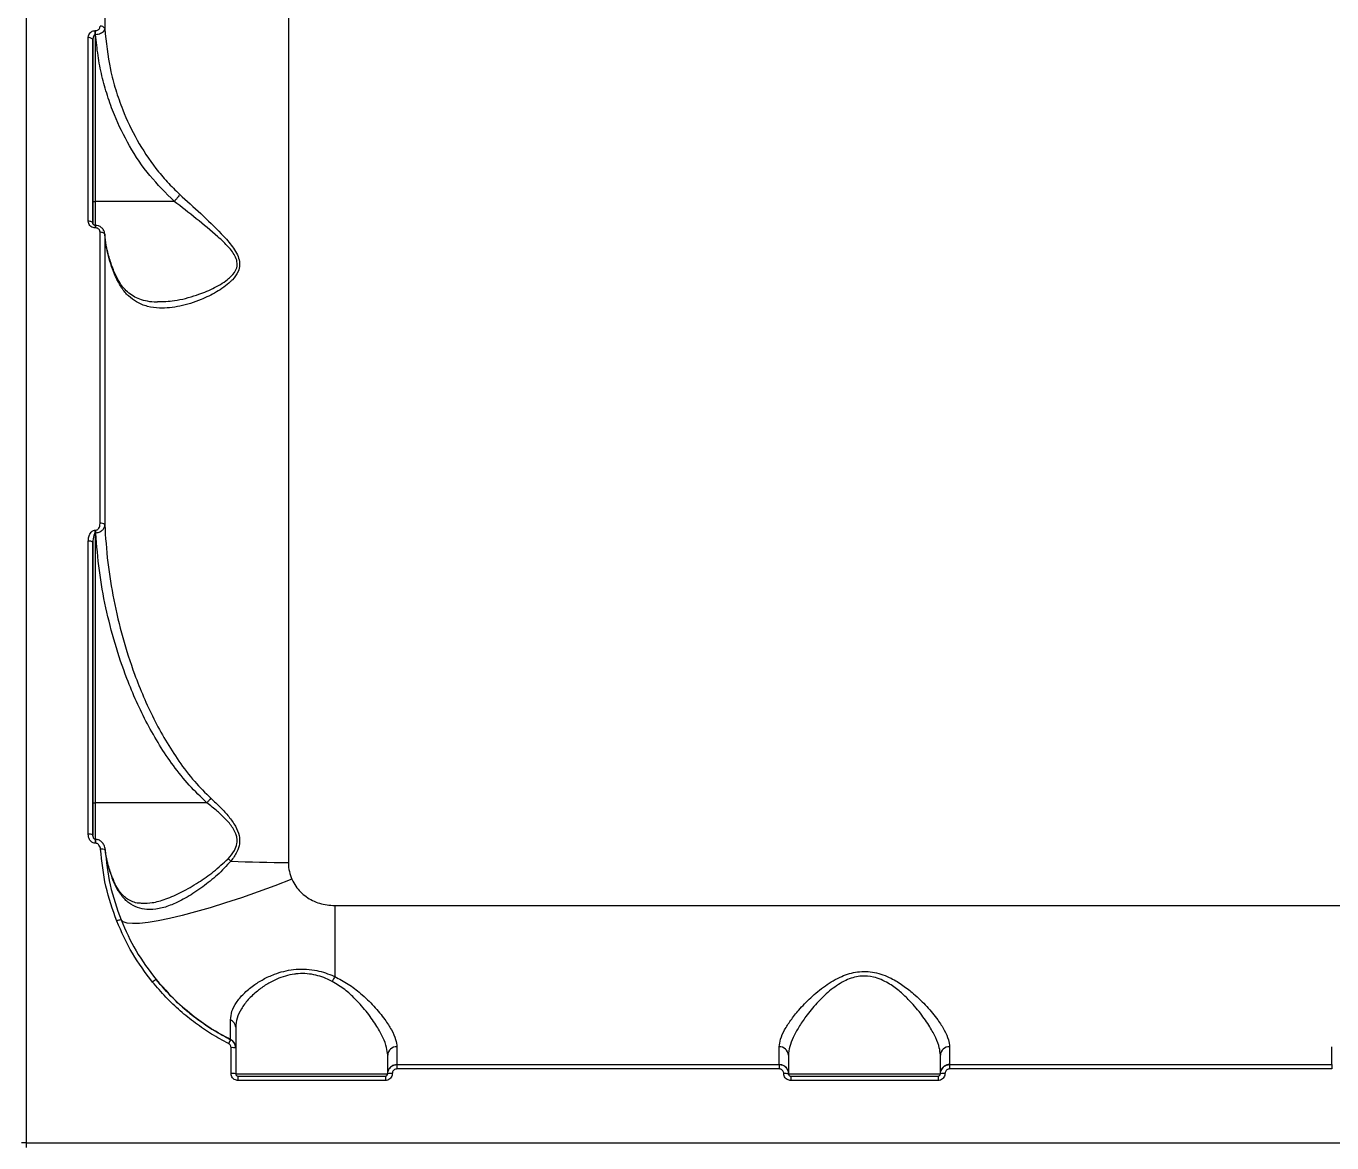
# Model space of a CAD drawing. Header units: millimetres. Extents: x -6431 to 4834, y -6422 to 4807.
# Drawn here: x 1393.7 to 1677.2, y -915.8 to -673.4 of the extents above; entities that cross this region are included whole.
import ezdxf

# ---------------------------------------------------------------- set-up
doc = ezdxf.new("R2010")
doc.units = ezdxf.units.MM
for name, color, linetype in [('DIKOM_ОБЪЕКТ', 7, 'Continuous'), ('DIKOM_РАЗМЕР_ЗОНА', 7, 'Continuous'), ('DIKOM_РАЗМЕР_ОБЪЕКТА', 7, 'Continuous')]:
    doc.layers.add(name, color=color, linetype=linetype)
doc.styles.add('style1', font='arial.ttf', dxfattribs={"width": 0.8})
doc.dimstyles.new('1-50', dxfattribs={"dimtxt": 300, "dimasz": 200, "dimexe": 100, "dimexo": 0, "dimgap": 100, "dimtad": 0, "dimdec": 0, "dimtxsty": 'style1', "dimcen": 0, "dimclrd": 7, "dimclre": 7, "dimadec": 1, "dimazin": 2, "dimtfac": 1, "dimtdec": 0, "dimtmove": 1, "dimatfit": 3, "dimfxl": 0, "dimlwd": 25, "dimlwe": 18, "dimarcsym": 0})

# ---------------------------------------------------------------- blocks, each defined once
blk = doc.blocks.new('*D13')
at = {"layer": 'Defpoints', "color": 0, "transparency": 16777216}
for p in [(-3965.6, 378.37), (3334.4, -1220.38), (3334.4, -3843.38)]:
    blk.add_point(p, dxfattribs=at)
at = {"layer": 'DIKOM_РАЗМЕР_ОБЪЕКТА', "color": 7, "lineweight": 18, "transparency": 16777216}
for p, q in [((-3965.6, 378.37), (-3965.6, -3943.38)), ((3334.4, -1220.38), (3334.4, -3943.38))]:
    blk.add_line(p, q, dxfattribs=at)
at = {"layer": 'DIKOM_РАЗМЕР_ОБЪЕКТА', "color": 7, "lineweight": 25, "transparency": 16777216}
for p, q in [((-3765.6, -3843.38), (-182.11, -3843.38)), ((3134.4, -3843.38), (731.83, -3843.38))]:
    blk.add_line(p, q, dxfattribs=at)
at = {"layer": 'DIKOM_РАЗМЕР_ОБЪЕКТА', "color": 7, "transparency": 16777216}
for points in [[(-3765.6, -3810.04), (-3765.6, -3876.71), (-3965.6, -3843.38)], [(3134.4, -3810.04), (3134.4, -3876.71), (3334.4, -3843.38)]]:
    blk.add_solid(points, dxfattribs=at)
at = {"layer": 'DIKOM_РАЗМЕР_ОБЪЕКТА', "color": 0, "transparency": 16777216, "insert": (274.86, -3843.38), "char_height": 300, "attachment_point": 5, "style": 'style1'}
blk.add_mtext('7300', dxfattribs=at)
blk = doc.blocks.new('*D16')
at = {"layer": 'Defpoints', "color": 0, "transparency": 16777216}
for p in [(-5966.57, 409.56), (4834.4, -963.9), (4834.4, -6224.88)]:
    blk.add_point(p, dxfattribs=at)
at = {"layer": 'DIKOM_РАЗМЕР_ЗОНА', "color": 7, "lineweight": 18, "transparency": 16777216}
for p, q in [((-5966.57, 409.56), (-5966.57, -6324.88)), ((4834.4, -963.9), (4834.4, -6324.88))]:
    blk.add_line(p, q, dxfattribs=at)
at = {"layer": 'DIKOM_РАЗМЕР_ЗОНА', "color": 7, "lineweight": 25, "transparency": 16777216}
for p, q in [((-5766.57, -6224.88), (924.42, -6224.88)), ((4634.4, -6224.88), (2004.2, -6224.88))]:
    blk.add_line(p, q, dxfattribs=at)
at = {"layer": 'DIKOM_РАЗМЕР_ЗОНА', "color": 7, "transparency": 16777216}
for points in [[(-5766.57, -6191.54), (-5766.57, -6258.21), (-5966.57, -6224.88)], [(4634.4, -6191.54), (4634.4, -6258.21), (4834.4, -6224.88)]]:
    blk.add_solid(points, dxfattribs=at)
at = {"layer": 'DIKOM_РАЗМЕР_ЗОНА', "color": 0, "transparency": 16777216, "insert": (1464.31, -6224.88), "char_height": 300, "attachment_point": 5, "style": 'style1'}
blk.add_mtext('10800', dxfattribs=at)

msp = doc.modelspace()

# ---------------------------------------------------------------- linework, layer by layer
at = {"layer": 'DIKOM_ОБЪЕКТ', "color": 7, "linetype": 'Continuous', "lineweight": 15}
for p, q in [((1408.71, -674.37), (1408.81, -674.37)), ((1408.71, -675.27), (1408.71, -674.37)), ((1408.81, -675.27), (1408.81, -674.37)), ((1407.21, -715.75), (1407.21, -675.89)), ((1408.21, -711.59), (1408.21, -676.46)), ((1408.71, -675.27), (1408.71, -711.43)), ((1408.81, -675.27), (1408.71, -675.27)), ((1425.87, -711.43), (1408.71, -711.43)), ((1408.71, -711.43), (1408.71, -716.64)), ((1408.21, -716.28), (1408.21, -711.59)), ((1408.21, -716.29), (1408.21, -712.3)), ((1408.21, -716.28), (1408.21, -714.53)), ((1408.74, -716.64), (1408.71, -716.64)), ((1408.71, -716.64), (1408.71, -717.17)), ((1408.74, -717.17), (1408.71, -717.17)), ((1408.74, -716.64), (1408.74, -717.17)), ((1409.77, -781.31), (1409.77, -718.14)), ((1410.77, -718.58), (1410.77, -781.61)), ((1410.83, -718.87), (1410.8, -718.44)), ((1407.21, -848.79), (1407.21, -785.15)), ((1408.71, -782.79), (1408.83, -782.79)), ((1408.71, -783.43), (1408.71, -782.79)), ((1408.71, -783.43), (1408.71, -841.96)), ((1408.83, -783.43), (1408.71, -783.43)), ((1408.83, -783.43), (1408.83, -782.79)), ((1408.21, -785.47), (1408.21, -848.95)), ((1408.21, -842.12), (1408.21, -785.47)), ((1432.96, -841.96), (1408.71, -841.96)), ((1408.71, -841.96), (1408.71, -849.9)), ((1408.21, -849.02), (1408.21, -842.12)), ((1408.21, -849.04), (1408.21, -842.83)), ((1408.21, -849.03), (1408.21, -845.06)), ((1408.21, -848.95), (1408.21, -849)), ((1408.8, -849.9), (1408.71, -849.9)), ((1408.71, -849.9), (1408.71, -850.75)), ((1408.8, -849.9), (1408.8, -850.75)), ((1408.8, -850.75), (1408.71, -850.75)), ((1460.71, -864.27), (1810.71, -864.27)), ((1460.71, -864.27), (1460.71, -879.68)), ((1439.21, -890.67), (1439.21, -900.77)), ((1438.21, -900.73), (1438.21, -895.1)), ((1439.21, -895.11), (1439.21, -895.11)), ((1439.21, -895.15), (1439.21, -900.77)), ((1439.21, -895.15), (1439.21, -895.15)), ((1474.21, -894.91), (1474.21, -898.77)), ((1557.21, -898.77), (1557.21, -894.91)), ((1677.21, -898.77), (1677.21, -894.91)), ((1559.21, -896.72), (1559.21, -900.77)), ((1559.21, -896.72), (1559.21, -900.77)), ((1592.21, -900.77), (1592.21, -896.72)), ((1439.71, -901.27), (1439.71, -902.23)), ((1439.71, -901.27), (1471.71, -901.27)), ((1471.71, -901.27), (1471.71, -902.23)), ((1474.21, -898.77), (1474.21, -899.72)), ((1474.21, -898.77), (1557.21, -898.77)), ((1557.21, -899.72), (1474.21, -899.72)), ((1557.21, -898.77), (1557.21, -899.72)), ((1559.21, -900.72), (1559.21, -900.72)), ((1559.21, -900.72), (1559.21, -900.77)), ((1559.21, -900.77), (1559.21, -900.77)), ((1559.71, -901.27), (1559.71, -902.23)), ((1559.71, -901.27), (1591.71, -901.27)), ((1591.71, -901.27), (1591.71, -902.23)), ((1594.21, -898.77), (1594.21, -899.72)), ((1594.21, -898.77), (1677.21, -898.77)), ((1677.21, -899.72), (1594.21, -899.72)), ((1677.21, -898.77), (1677.21, -899.72)), ((1471.71, -902.23), (1439.71, -902.23)), ((1591.71, -902.23), (1559.71, -902.23)), ((1393.71, -915.76), (1877.71, -915.76)), ((1393.71, -915.76), (1393.71, -916.77))]:
    msp.add_line(p, q, dxfattribs=at)
at = {"layer": 'DIKOM_ОБЪЕКТ', "color": 7, "linetype": 'Continuous', "lineweight": 15, "flags": 128}
for points in [[(1410.77, -608.12), (1410.77, -615.66), (1410.77, -623.41), (1410.77, -631.36), (1410.77, -639.5), (1410.77, -647.84), (1410.77, -656.36), (1410.77, -665.07), (1410.77, -673.94)], [(1393.71, -665.66), (1393.71, -675.53), (1393.71, -685.61), (1393.71, -695.88), (1393.71, -706.34), (1393.71, -716.97), (1393.71, -727.78), (1393.71, -738.74), (1393.71, -749.85), (1393.71, -761.11), (1393.71, -772.49), (1393.71, -784), (1393.71, -795.62), (1393.71, -807.34), (1393.71, -819.15), (1393.71, -831.04), (1393.71, -843.01), (1393.71, -855.04), (1393.71, -867.12), (1393.71, -879.24), (1393.71, -891.4), (1393.71, -903.58), (1393.71, -915.76)], [(1450.66, -667.3), (1450.66, -676.24), (1450.66, -685.4), (1450.66, -694.78), (1450.66, -704.36), (1450.66, -714.14), (1450.66, -724.11), (1450.66, -734.26), (1450.66, -744.58), (1450.66, -755.05), (1450.66, -765.68), (1450.66, -776.45), (1450.66, -787.35), (1450.66, -798.37), (1450.66, -809.51), (1450.66, -820.74), (1450.66, -832.06), (1450.66, -843.46), (1450.66, -854.92)], [(1408.21, -676.46), (1408.19, -676.35), (1408.13, -676.24), (1408.04, -676.15), (1407.92, -676.06), (1407.77, -675.99), (1407.59, -675.93), (1407.41, -675.9), (1407.21, -675.89)], [(1408.21, -676.46), (1408.21, -681.28), (1408.21, -686.14), (1408.21, -691.05), (1408.21, -696), (1408.21, -701), (1408.21, -706.03), (1408.21, -711.11), (1408.21, -716.23)], [(1408.21, -711.59), (1408.22, -711.55), (1408.25, -711.52), (1408.29, -711.5), (1408.36, -711.47), (1408.43, -711.45), (1408.52, -711.44), (1408.61, -711.43), (1408.71, -711.43)], [(1408.21, -716.23), (1408.19, -716.14), (1408.13, -716.05), (1408.04, -715.96), (1407.92, -715.89), (1407.77, -715.83), (1407.59, -715.79), (1407.41, -715.76), (1407.21, -715.75)], [(1410.77, -718.58), (1410.74, -718.49), (1410.67, -718.41), (1410.58, -718.33), (1410.45, -718.27), (1410.3, -718.21), (1410.14, -718.17), (1409.96, -718.15), (1409.77, -718.14)], [(1408.21, -785.47), (1408.19, -785.41), (1408.13, -785.35), (1408.04, -785.29), (1407.92, -785.25), (1407.77, -785.21), (1407.59, -785.18), (1407.41, -785.16), (1407.21, -785.15)], [(1408.21, -842.12), (1408.22, -842.09), (1408.25, -842.06), (1408.29, -842.03), (1408.36, -842.01), (1408.43, -841.99), (1408.52, -841.97), (1408.61, -841.96), (1408.71, -841.96)], [(1451.42, -858.57), (1447.73, -859.97), (1444.07, -861.3), (1440.48, -862.55), (1437.01, -863.69), (1433.67, -864.73), (1430.51, -865.64), (1427.56, -866.43), (1424.84, -867.07), (1422.39, -867.57), (1420.22, -867.93), (1418.36, -868.13), (1416.83, -868.17), (1415.63, -868.06), (1414.79, -867.8), (1414.32, -867.38)], [(1594.21, -894.91), (1594.21, -895.8), (1594.21, -896.58), (1594.21, -897.24), (1594.21, -897.79), (1594.21, -898.22), (1594.21, -898.52), (1594.21, -898.7), (1594.21, -898.77)], [(1472.21, -900.77), (1472.21, -900.7), (1472.21, -900.51), (1472.21, -900.19), (1472.21, -899.74), (1472.21, -899.17), (1472.21, -898.47), (1472.21, -897.65), (1472.21, -896.72)], [(1439.21, -900.77), (1439.39, -900.77), (1439.94, -900.77), (1440.84, -900.77), (1442.08, -900.77), (1443.61, -900.77), (1445.42, -900.77), (1447.46, -900.77), (1449.68, -900.77), (1452.04, -900.77), (1454.48, -900.77), (1456.94, -900.77), (1459.38, -900.77), (1461.74, -900.77), (1463.96, -900.77), (1466, -900.77), (1467.81, -900.77), (1469.34, -900.77), (1470.58, -900.77), (1471.48, -900.77), (1472.03, -900.77), (1472.21, -900.77)], [(1559.21, -900.77), (1559.39, -900.77), (1559.94, -900.77), (1560.84, -900.77), (1562.08, -900.77), (1563.62, -900.77), (1565.42, -900.77), (1567.46, -900.77), (1569.68, -900.77), (1572.04, -900.77), (1574.48, -900.77), (1576.94, -900.77), (1579.38, -900.77), (1581.74, -900.77), (1583.96, -900.77), (1586, -900.77), (1587.81, -900.77), (1589.34, -900.77), (1590.58, -900.77), (1591.48, -900.77), (1592.03, -900.77), (1592.21, -900.77)]]:
    msp.add_lwpolyline(points, dxfattribs=at)
at = {"layer": 'DIKOM_ОБЪЕКТ', "color": 7, "linetype": 'Continuous', "lineweight": 15}
for centre, radius, start, end in [((1409.92, -674.32), 0.928, 24.089, 99.2911), ((1409.97, -782.45), 1.16, 46.5543, 100.0635), ((1407.45, -850.46), 1.68, 63.2861, 98.308), ((1410.22, -853.99), 1.97, 70.702, 100.1071), ((1434.03, -859.01), 6.06, 46.7185, 54.3672), ((1450.54, -618.61), 236.31, 267.0019, 270.0286), ((1414.47, -869.75), 2.38, 93.7404, 117.0935), ((1423.55, -883.46), 3.53, 117.3959, 132.8288), ((1467.06, -883.62), 7.47, 148.1422, 157.1755), ((1437.45, -890.72), 1.76, 1.8421, 68.8462), ((1446.31, -898.33), 9.58, 148.8132, 154.5085), ((1437.21, -895.15), 2, 1.1954, 63.1185), ((1438.46, -899.97), 4.87, 81.1426, 92.9336), ((1474.12, -896.82), 1.91, 87.2493, 176.9609), ((1557.3, -896.82), 1.91, 3.0463, 92.7503), ((1594.12, -896.82), 1.91, 87.2497, 176.9537), ((1438.46, -907.27), 6.55, 83.4256, 92.1912), ((1472.96, -907.28), 6.56, 87.8131, 96.569), ((1474.21, -900.77), 2, 90.0133, 162.7617), ((1557.21, -900.76), 2, 21.4731, 90.0192), ((1558.46, -907.28), 6.55, 83.4298, 92.1881), ((1592.96, -907.27), 6.55, 87.8088, 96.5744), ((1594.21, -900.76), 2, 89.9926, 162.7892), ((1393.45, -1010.78), 95.01, 89.842, 90.4449)]:
    msp.add_arc(centre, radius, start, end, dxfattribs=at)
for points, knots in [([(1407.21, -675.89), (1407.21, -675.86), (1407.21, -675.66), (1407.3, -675.3), (1407.55, -674.89), (1407.88, -674.6), (1408.27, -674.41), (1408.57, -674.38), (1408.71, -674.37)], [0, 0, 0, 0, 0.039227, 0.287232, 0.49518, 0.670965, 0.835295, 1, 1, 1, 1]), ([(1408.81, -674.37), (1408.91, -674.36), (1409.1, -674.35), (1409.35, -674.22), (1409.56, -674.04), (1409.72, -673.78), (1409.77, -673.55), (1409.77, -673.42), (1409.77, -673.4)], [0, 0, 0, 0, 0.167419, 0.334538, 0.509183, 0.713067, 0.957716, 1, 1, 1, 1]), ([(1410.77, -673.94), (1410.77, -673.97), (1410.76, -674.14), (1410.64, -674.44), (1410.31, -674.79), (1409.88, -675.04), (1409.37, -675.22), (1409, -675.25), (1408.81, -675.27)], [0, 0, 0, 0, 0.039137, 0.268298, 0.466364, 0.643613, 0.819892, 1, 1, 1, 1]), ([(1410.77, -673.94), (1411.08, -676.9), (1411.55, -681.39), (1413.11, -687.23), (1414.91, -692.41), (1417.67, -698.22), (1421.08, -703.39), (1424.3, -707.25), (1426.14, -709.03), (1427.05, -709.92)], [0, 0, 0, 0, 0.222715, 0.336733, 0.450747, 0.631003, 0.813275, 0.906647, 1, 1, 1, 1]), ([(1408.71, -675.27), (1408.68, -675.27), (1408.63, -675.28), (1408.53, -675.33), (1408.42, -675.47), (1408.32, -675.69), (1408.24, -676.01), (1408.21, -676.28), (1408.21, -676.44), (1408.21, -676.46)], [0, 0, 0, 0, 0.055227, 0.109844, 0.243654, 0.417575, 0.6518, 0.951898, 1, 1, 1, 1]), ([(1425.87, -711.42), (1424.04, -709.62), (1420.33, -705.96), (1416.07, -699.55), (1413.16, -693.64), (1411.31, -688.51), (1410.12, -684.19), (1409.25, -679.78), (1408.96, -676.77), (1408.81, -675.27)], [0, 0, 0, 0, 0.185209, 0.375224, 0.558027, 0.667272, 0.776522, 0.88826, 1, 1, 1, 1]), ([(1427.05, -709.92), (1428.58, -711.3), (1431.62, -714.07), (1435.47, -717.73), (1437.99, -720.5), (1439.24, -722.29), (1439.93, -723.75), (1440.16, -725.26), (1439.73, -726.93), (1438.87, -728.07), (1437.32, -729.62), (1435.06, -731.21), (1431.27, -733), (1427.09, -734.34), (1423.16, -734.74), (1420.04, -734.32), (1417.76, -733.43), (1415.9, -732.03), (1414.51, -730.43), (1413.82, -729.13), (1413.53, -728.58)], [0, 0, 0, 0, 0.09652, 0.192973, 0.244813, 0.271575, 0.298184, 0.324302, 0.350398, 0.391083, 0.401948, 0.472767, 0.543844, 0.640945, 0.737878, 0.799672, 0.86138, 0.912134, 0.96284, 1, 1, 1, 1]), ([(1422.21, -733.19), (1423.44, -733.17), (1426.2, -733.11), (1430.29, -731.98), (1434.24, -730.47), (1436.62, -729.07), (1438.27, -727.7), (1439.17, -726.71), (1439.64, -725.21), (1439.4, -723.88), (1438.73, -722.66), (1438.09, -721.85), (1437.01, -720.64), (1434.67, -718.45), (1430.65, -715.17), (1427.46, -712.67), (1425.87, -711.43)], [0, 0, 0, 0, 0.110433, 0.24845, 0.348144, 0.44746, 0.462302, 0.516607, 0.550205, 0.583672, 0.615752, 0.64804, 0.654899, 0.726684, 0.86329, 1, 1, 1, 1]), ([(1427.05, -709.92), (1427.03, -709.97), (1426.94, -710.12), (1426.71, -710.46), (1426.34, -710.94), (1426.03, -711.26), (1425.87, -711.42)], [0, 0, 0, 0, 0.107423, 0.349478, 0.674743, 1, 1, 1, 1]), ([(1425.87, -711.43), (1425.87, -711.43), (1425.87, -711.43), (1425.87, -711.42), (1425.87, -711.42), (1425.87, -711.42)], [0, 0, 0, 0, 0.401099, 0.755685, 1, 1, 1, 1]), ([(1408.71, -717.17), (1408.63, -717.16), (1408.39, -717.15), (1407.97, -717.02), (1407.55, -716.7), (1407.27, -716.25), (1407.23, -715.92), (1407.21, -715.75)], [0, 0, 0, 0, 0.093209, 0.3039, 0.530258, 0.76522, 1, 1, 1, 1]), ([(1408.71, -716.64), (1408.69, -716.64), (1408.62, -716.64), (1408.5, -716.61), (1408.39, -716.55), (1408.29, -716.46), (1408.22, -716.34), (1408.22, -716.27), (1408.22, -716.23)], [0, 0, 0, 0, 0.067426, 0.185414, 0.324049, 0.501501, 0.745716, 1, 1, 1, 1]), ([(1410.76, -718.46), (1410.76, -718.45), (1410.77, -718.19), (1410.58, -717.7), (1410.12, -717.11), (1409.47, -716.71), (1408.97, -716.67), (1408.74, -716.66)], [0, 0, 0, 0, 0.015524, 0.261247, 0.513869, 0.770961, 1, 1, 1, 1]), ([(1409.77, -718.14), (1409.76, -718.02), (1409.73, -717.79), (1409.53, -717.49), (1409.25, -717.27), (1408.96, -717.18), (1408.79, -717.17), (1408.74, -717.17)], [0, 0, 0, 0, 0.233676, 0.467316, 0.695457, 0.908619, 1, 1, 1, 1]), ([(1413.53, -728.58), (1413.4, -728.3), (1412.6, -726.59), (1411.42, -723.28), (1410.99, -720.16), (1410.77, -718.58)], [0, 0, 0, 0, 0.084985, 0.533466, 1, 1, 1, 1]), ([(1413.47, -728.04), (1413.45, -728.01), (1412.96, -727.1), (1412.24, -725.25), (1411.39, -722.48), (1410.94, -720.34), (1410.85, -719.13), (1410.83, -718.87)], [0, 0, 0, 0, 0.011439, 0.310364, 0.611974, 0.915819, 1, 1, 1, 1]), ([(1413.53, -728.58), (1413.53, -728.56), (1413.56, -728.39), (1413.56, -728.2), (1413.47, -728.07), (1413.45, -728.05)], [0, 0, 0, 0, 0.103675, 0.836752, 1, 1, 1, 1]), ([(1422.23, -733.3), (1422.16, -733.31), (1421.4, -733.34), (1420.1, -733.16), (1418.41, -732.73), (1416.98, -732.06), (1415.77, -731.19), (1414.74, -730.1), (1413.99, -729.06), (1413.61, -728.29), (1413.48, -728.01)], [0, 0, 0, 0, 0.01774, 0.192815, 0.363251, 0.513516, 0.672, 0.804915, 0.928561, 1, 1, 1, 1]), ([(1408.83, -782.79), (1408.91, -782.78), (1409.07, -782.76), (1409.3, -782.61), (1409.54, -782.33), (1409.73, -781.88), (1409.76, -781.51), (1409.77, -781.31)], [0, 0, 0, 0, 0.119003, 0.237494, 0.41234, 0.69105, 1, 1, 1, 1]), ([(1410.77, -781.61), (1410.73, -781.85), (1410.66, -782.31), (1410.25, -782.87), (1409.76, -783.2), (1409.3, -783.38), (1408.99, -783.41), (1408.83, -783.43)], [0, 0, 0, 0, 0.27363, 0.53724, 0.720792, 0.85652, 1, 1, 1, 1]), ([(1410.77, -781.61), (1410.95, -784.34), (1411.32, -789.8), (1412.66, -797.97), (1414.58, -806.1), (1417.36, -814.76), (1420.55, -822.21), (1423.92, -828.43), (1426.86, -833.01), (1430.09, -837.26), (1432.62, -839.77), (1433.81, -840.96)], [0, 0, 0, 0, 0.126975, 0.253955, 0.383672, 0.513374, 0.674673, 0.756563, 0.838427, 0.92382, 1, 1, 1, 1]), ([(1407.21, -785.15), (1407.23, -784.84), (1407.27, -784.25), (1407.58, -783.51), (1407.97, -783.06), (1408.34, -782.83), (1408.59, -782.8), (1408.71, -782.79)], [0, 0, 0, 0, 0.308903, 0.592377, 0.76974, 0.884539, 1, 1, 1, 1]), ([(1408.71, -783.43), (1408.69, -783.43), (1408.66, -783.43), (1408.59, -783.48), (1408.48, -783.62), (1408.25, -784.28), (1408.23, -784.94), (1408.21, -785.47)], [0, 0, 0, 0, 0.023286, 0.051955, 0.104196, 0.273346, 1, 1, 1, 1]), ([(1432.97, -841.96), (1431.65, -840.71), (1429.01, -838.2), (1425.65, -833.95), (1422.64, -829.5), (1419.98, -824.83), (1417.62, -820), (1415.21, -814.2), (1412.91, -807.41), (1410.93, -799.58), (1409.49, -791.57), (1409.05, -786.14), (1408.83, -783.43)], [0, 0, 0, 0, 0.082282, 0.165562, 0.247516, 0.329489, 0.412926, 0.496369, 0.620905, 0.745452, 0.872729, 1, 1, 1, 1]), ([(1432.96, -841.96), (1432.96, -841.96), (1432.96, -841.96), (1432.96, -841.96), (1432.97, -841.96), (1432.97, -841.96)], [0, 0, 0, 0, 0.410441, 0.761422, 1, 1, 1, 1]), ([(1437.56, -854.09), (1438.05, -853.53), (1438.91, -852.57), (1439.56, -850.93), (1439.55, -849.81), (1439.29, -848.65), (1438.55, -847.2), (1437.06, -845.46), (1435.12, -843.68), (1433.72, -842.57), (1432.96, -841.96)], [0, 0, 0, 0, 0.150409, 0.257918, 0.342079, 0.365559, 0.490508, 0.648815, 0.807934, 1, 1, 1, 1]), ([(1433.81, -840.96), (1433.78, -840.99), (1433.67, -841.15), (1433.39, -841.5), (1433.12, -841.79), (1432.97, -841.96)], [0, 0, 0, 0, 0.092697, 0.497888, 1, 1, 1, 1]), ([(1433.81, -840.96), (1434.53, -841.64), (1435.88, -842.9), (1437.73, -844.91), (1439.15, -846.89), (1440.04, -848.93), (1440.13, -850.9), (1439.48, -852.85), (1438.66, -853.96), (1438.18, -854.6)], [0, 0, 0, 0, 0.183984, 0.340165, 0.495656, 0.624192, 0.73747, 0.849217, 1, 1, 1, 1]), ([(1408.71, -850.75), (1408.57, -850.73), (1408.29, -850.7), (1407.89, -850.46), (1407.51, -850.03), (1407.26, -849.44), (1407.22, -848.99), (1407.21, -848.79)], [0, 0, 0, 0, 0.152251, 0.304042, 0.508012, 0.773216, 1, 1, 1, 1]), ([(1408.75, -849.9), (1408.74, -849.9), (1408.71, -849.91), (1408.65, -849.89), (1408.56, -849.85), (1408.42, -849.72), (1408.28, -849.45), (1408.2, -849.17), (1408.22, -848.99), (1408.22, -848.95)], [0, 0, 0, 0, 0.036022, 0.07723, 0.141833, 0.291207, 0.542873, 0.918314, 1, 1, 1, 1]), ([(1410.85, -851.99), (1410.85, -851.95), (1410.83, -851.59), (1410.59, -851.01), (1410.09, -850.37), (1409.48, -850.01), (1409.02, -849.87), (1408.8, -849.91), (1408.8, -849.91)], [0, 0, 0, 0, 0.038147, 0.333121, 0.574995, 0.790907, 0.993554, 1, 1, 1, 1]), ([(1409.88, -852.05), (1409.85, -851.89), (1409.8, -851.56), (1409.58, -851.15), (1409.29, -850.89), (1409.03, -850.76), (1408.86, -850.75), (1408.8, -850.75)], [0, 0, 0, 0, 0.271832, 0.538864, 0.73753, 0.896543, 1, 1, 1, 1]), ([(1413.39, -867.64), (1412.51, -865.14), (1410.72, -860.07), (1410.16, -854.75), (1409.88, -852.05)], [0, 0, 0, 0, 0.493763, 1, 1, 1, 1]), ([(1410.87, -852.13), (1411.14, -854.71), (1411.68, -859.91), (1413.43, -864.87), (1414.32, -867.38)], [0, 0, 0, 0, 0.493765, 1, 1, 1, 1]), ([(1412.7, -859.02), (1412.33, -858.04), (1411.48, -855.78), (1411.09, -853.45), (1410.87, -852.13)], [0, 0, 0, 0, 0.436563, 1, 1, 1, 1]), ([(1412.67, -858.68), (1412.55, -858.41), (1412.04, -857.27), (1411.45, -855.17), (1410.98, -853.19), (1410.89, -852.12), (1410.88, -851.98)], [0, 0, 0, 0, 0.122499, 0.529345, 0.938053, 1, 1, 1, 1]), ([(1438.18, -854.6), (1437.21, -855.65), (1435.26, -857.74), (1431.96, -860.3), (1428.66, -862.53), (1425.46, -864.13), (1422.54, -865.04), (1420.03, -865.24), (1417.86, -864.79), (1415.99, -863.79), (1414.36, -862.14), (1413.3, -860.42), (1412.81, -859.28), (1412.7, -859.02)], [0, 0, 0, 0, 0.103935, 0.208055, 0.321368, 0.434613, 0.535133, 0.635569, 0.720264, 0.804896, 0.890154, 0.975332, 1, 1, 1, 1]), ([(1418.95, -863.75), (1419.65, -863.74), (1421.27, -863.71), (1424.14, -862.86), (1427.51, -861.4), (1431, -859.33), (1434.46, -856.99), (1436.53, -855.05), (1437.56, -854.09)], [0, 0, 0, 0, 0.125434, 0.289243, 0.475379, 0.661619, 0.83097, 1, 1, 1, 1]), ([(1450.66, -854.92), (1450.66, -854.98), (1450.66, -855.62), (1450.79, -856.88), (1451.21, -857.99), (1451.42, -858.57)], [0, 0, 0, 0, 0.046812, 0.514273, 1, 1, 1, 1]), ([(1412.63, -858.7), (1412.64, -858.71), (1412.7, -858.78), (1412.7, -858.9), (1412.7, -859.01), (1412.7, -859.02)], [0, 0, 0, 0, 0.088852, 0.85854, 1, 1, 1, 1]), ([(1418.96, -863.78), (1418.67, -863.78), (1417.93, -863.78), (1416.86, -863.49), (1415.78, -862.96), (1414.84, -862.19), (1413.99, -861.2), (1413.24, -860.04), (1412.82, -859.09), (1412.64, -858.67)], [0, 0, 0, 0, 0.106611, 0.277202, 0.456283, 0.600177, 0.738868, 0.885844, 1, 1, 1, 1]), ([(1451.42, -858.57), (1451.69, -859.08), (1452.44, -860.54), (1454.44, -862.46), (1457.39, -863.98), (1459.6, -864.17), (1460.71, -864.27)], [0, 0, 0, 0, 0.152962, 0.428363, 0.711434, 1, 1, 1, 1]), ([(1414.32, -867.38), (1415.32, -869.65), (1417.36, -874.25), (1420.39, -878.28), (1421.93, -880.32)], [0, 0, 0, 0, 0.494155, 1, 1, 1, 1]), ([(1421.15, -880.87), (1419.62, -878.83), (1416.53, -874.71), (1414.44, -870.01), (1413.39, -867.64)], [0, 0, 0, 0, 0.494181, 1, 1, 1, 1]), ([(1438.09, -889.08), (1438.15, -888.46), (1438.27, -887.21), (1439.28, -885.29), (1440.86, -883.39), (1442.87, -881.69), (1445.15, -880.25), (1447.37, -879.21), (1449.61, -878.5), (1451.76, -878.09), (1454.04, -877.99), (1456.88, -878.28), (1459.12, -878.98), (1460.5, -879.58), (1460.71, -879.68)], [0, 0, 0, 0, 0.1101, 0.220218, 0.329289, 0.438312, 0.524963, 0.611518, 0.675345, 0.739095, 0.803998, 0.868892, 0.979732, 1, 1, 1, 1]), ([(1557.21, -894.91), (1557.27, -894.37), (1557.4, -893.26), (1558.32, -891.28), (1559.67, -889.16), (1561.55, -886.79), (1564.01, -884.21), (1567.08, -881.64), (1570.5, -879.6), (1573.61, -878.65), (1576.06, -878.52), (1577.93, -878.74), (1579.77, -879.26), (1581.88, -880.17), (1584.13, -881.56), (1586.77, -883.64), (1589.38, -886.21), (1591.59, -888.91), (1593.13, -891.33), (1594.04, -893.32), (1594.16, -894.41), (1594.21, -894.91)], [0, 0, 0, 0, 0.054583, 0.111032, 0.165946, 0.222012, 0.289072, 0.35796, 0.422672, 0.477404, 0.504748, 0.5331, 0.562352, 0.592381, 0.639887, 0.688583, 0.759283, 0.83206, 0.890159, 0.949868, 1, 1, 1, 1]), ([(1437.66, -894.21), (1436.42, -893.54), (1433.94, -892.2), (1430.44, -889.81), (1427.11, -887.14), (1423.97, -884.17), (1422.09, -881.97), (1421.15, -880.87)], [0, 0, 0, 0, 0.197683, 0.395386, 0.593083, 0.796542, 1, 1, 1, 1]), ([(1438.11, -893.37), (1436.66, -892.58), (1433.73, -890.99), (1429.55, -887.97), (1425.52, -884.47), (1423.13, -881.71), (1421.93, -880.32)], [0, 0, 0, 0, 0.23739, 0.477166, 0.737011, 1, 1, 1, 1]), ([(1421.93, -880.32), (1423.77, -882.38), (1426.55, -885.51), (1430.94, -889), (1434.43, -891.39), (1436.9, -892.71), (1438.11, -893.37)], [0, 0, 0, 0, 0.395163, 0.598668, 0.802175, 1, 1, 1, 1]), ([(1460.17, -880.72), (1459.97, -880.62), (1458.72, -880), (1456.74, -879.3), (1454.23, -878.98), (1452.82, -879.03), (1451.39, -879.21), (1449.95, -879.53), (1447.89, -880.29), (1445.82, -881.39), (1443.71, -882.9), (1441.83, -884.69), (1440.36, -886.68), (1439.4, -888.7), (1439.27, -890), (1439.21, -890.67)], [0, 0, 0, 0, 0.020098, 0.128726, 0.185269, 0.244008, 0.254861, 0.316793, 0.380592, 0.466422, 0.554633, 0.663825, 0.776166, 0.886556, 1, 1, 1, 1]), ([(1472.21, -896.72), (1472.16, -896.18), (1472.05, -895.02), (1471.23, -892.91), (1469.86, -890.39), (1467.88, -887.54), (1465.5, -884.81), (1462.96, -882.41), (1461.11, -881.29), (1460.17, -880.72)], [0, 0, 0, 0, 0.12271, 0.262462, 0.406017, 0.574923, 0.74826, 0.872366, 1, 1, 1, 1]), ([(1460.71, -879.68), (1461.72, -880.19), (1463.76, -881.24), (1466.6, -883.49), (1469.31, -886.13), (1471.54, -888.83), (1473.1, -891.27), (1474.04, -893.29), (1474.15, -894.4), (1474.21, -894.91)], [0, 0, 0, 0, 0.126101, 0.256732, 0.424337, 0.596865, 0.735302, 0.877571, 1, 1, 1, 1]), ([(1592.21, -896.72), (1592.16, -896.19), (1592.06, -895.06), (1591.26, -892.98), (1589.9, -890.46), (1587.94, -887.62), (1585.64, -884.95), (1583.26, -882.73), (1581.27, -881.28), (1579.36, -880.3), (1577.43, -879.64), (1575.7, -879.5), (1574.08, -879.69), (1572.79, -880.01), (1570.6, -880.96), (1568.01, -882.8), (1565.28, -885.48), (1563.1, -888.16), (1561.41, -890.66), (1560.22, -892.87), (1559.39, -894.95), (1559.27, -896.12), (1559.21, -896.72)], [0, 0, 0, 0, 0.050715, 0.109915, 0.170724, 0.242652, 0.316474, 0.363749, 0.411988, 0.440048, 0.468859, 0.510102, 0.521088, 0.54682, 0.573408, 0.636933, 0.704612, 0.774149, 0.830251, 0.887329, 0.94288, 1, 1, 1, 1]), ([(1438.11, -893.37), (1438.11, -893.27), (1438.11, -893.08), (1438.1, -891.67), (1438.09, -890.19), (1438.09, -889.33), (1438.09, -889.08)], [0, 0, 0, 0, 0.336234, 0.682237, 0.908788, 1, 1, 1, 1]), ([(1439.21, -890.67), (1439.21, -891.51), (1439.21, -893.25), (1439.21, -894.83), (1439.21, -895.04), (1439.21, -895.15)], [0, 0, 0, 0, 0.317516, 0.653917, 1, 1, 1, 1]), ([(1438.21, -895.1), (1438.2, -894.99), (1438.18, -894.76), (1438, -894.46), (1437.81, -894.29), (1437.69, -894.22), (1437.66, -894.21)], [0, 0, 0, 0, 0.306681, 0.613204, 0.919369, 1, 1, 1, 1]), ([(1438.11, -893.37), (1438.17, -893.4), (1438.42, -893.53), (1438.8, -893.88), (1439.14, -894.48), (1439.19, -894.93), (1439.21, -895.15)], [0, 0, 0, 0, 0.080594, 0.387092, 0.693558, 1, 1, 1, 1]), ([(1439.71, -902.23), (1439.6, -902.22), (1439.32, -902.2), (1438.9, -902.02), (1438.52, -901.68), (1438.26, -901.23), (1438.23, -900.9), (1438.21, -900.73)], [0, 0, 0, 0, 0.140599, 0.355039, 0.569866, 0.78487, 1, 1, 1, 1]), ([(1439.21, -900.77), (1439.22, -900.82), (1439.23, -900.93), (1439.31, -901.08), (1439.44, -901.2), (1439.58, -901.26), (1439.67, -901.26), (1439.71, -901.27)], [0, 0, 0, 0, 0.215522, 0.430677, 0.645472, 0.859599, 1, 1, 1, 1]), ([(1473.21, -900.73), (1473.2, -900.84), (1473.18, -901.12), (1473, -901.54), (1472.67, -901.92), (1472.22, -902.18), (1471.88, -902.21), (1471.71, -902.23)], [0, 0, 0, 0, 0.141822, 0.356731, 0.571291, 0.78567, 1, 1, 1, 1]), ([(1471.71, -901.27), (1471.77, -901.26), (1471.88, -901.25), (1472.03, -901.16), (1472.14, -901.04), (1472.2, -900.89), (1472.21, -900.8), (1472.21, -900.77)], [0, 0, 0, 0, 0.214016, 0.428291, 0.642744, 0.857835, 1, 1, 1, 1]), ([(1472.21, -900.77), (1472.22, -900.62), (1472.24, -900.25), (1472.48, -899.68), (1472.94, -899.18), (1473.54, -898.83), (1473.99, -898.79), (1474.21, -898.77)], [0, 0, 0, 0, 0.141707, 0.356396, 0.570969, 0.785457, 1, 1, 1, 1]), ([(1474.21, -899.72), (1474.1, -899.74), (1473.87, -899.76), (1473.57, -899.93), (1473.35, -900.18), (1473.23, -900.47), (1473.22, -900.65), (1473.21, -900.73)], [0, 0, 0, 0, 0.214318, 0.428625, 0.643152, 0.858088, 1, 1, 1, 1]), ([(1557.21, -898.77), (1557.36, -898.77), (1557.73, -898.8), (1558.29, -899.04), (1558.8, -899.49), (1559.14, -900.09), (1559.19, -900.54), (1559.21, -900.77)], [0, 0, 0, 0, 0.140716, 0.355477, 0.570306, 0.785169, 1, 1, 1, 1]), ([(1558.21, -900.73), (1558.2, -900.61), (1558.18, -900.39), (1558, -900.09), (1557.75, -899.86), (1557.47, -899.74), (1557.28, -899.73), (1557.21, -899.72)], [0, 0, 0, 0, 0.21512, 0.430188, 0.644949, 0.859418, 1, 1, 1, 1]), ([(1559.71, -902.23), (1559.6, -902.22), (1559.32, -902.2), (1558.9, -902.02), (1558.52, -901.68), (1558.26, -901.23), (1558.23, -900.9), (1558.21, -900.73)], [0, 0, 0, 0, 0.140589, 0.355109, 0.569845, 0.784885, 1, 1, 1, 1]), ([(1559.21, -900.77), (1559.22, -900.82), (1559.23, -900.93), (1559.31, -901.08), (1559.44, -901.2), (1559.58, -901.26), (1559.67, -901.26), (1559.71, -901.27)], [0, 0, 0, 0, 0.215438, 0.430708, 0.645245, 0.85962, 1, 1, 1, 1]), ([(1593.21, -900.73), (1593.2, -900.84), (1593.18, -901.12), (1593, -901.54), (1592.67, -901.92), (1592.22, -902.18), (1591.88, -902.21), (1591.71, -902.23)], [0, 0, 0, 0, 0.141817, 0.356735, 0.571372, 0.785761, 1, 1, 1, 1]), ([(1591.71, -901.27), (1591.77, -901.26), (1591.88, -901.25), (1592.03, -901.16), (1592.14, -901.04), (1592.2, -900.89), (1592.21, -900.8), (1592.21, -900.77)], [0, 0, 0, 0, 0.213773, 0.428105, 0.642615, 0.857764, 1, 1, 1, 1]), ([(1592.21, -900.77), (1592.22, -900.62), (1592.24, -900.25), (1592.48, -899.68), (1592.94, -899.18), (1593.54, -898.83), (1593.99, -898.79), (1594.21, -898.77)], [0, 0, 0, 0, 0.141711, 0.356377, 0.570956, 0.785451, 1, 1, 1, 1]), ([(1594.21, -899.72), (1594.1, -899.74), (1593.87, -899.76), (1593.57, -899.93), (1593.35, -900.18), (1593.23, -900.47), (1593.22, -900.65), (1593.21, -900.73)], [0, 0, 0, 0, 0.214178, 0.428496, 0.643135, 0.858081, 1, 1, 1, 1])]:
    msp.add_open_spline(points, degree=3, knots=knots, dxfattribs=at)

# ---------------------------------------------------------------- dimensions: what is measured, and where the dimension line sits
at = {"layer": 'DIKOM_РАЗМЕР_ЗОНА'}
dim = msp.add_linear_dim(base=(4834.4, -6224.88), p1=(-5966.57, 409.56), p2=(4834.4, -963.9), text='10800', dimstyle='1-50', override={"dimscale": 1, "dimtix": 0, "dimtofl": 1, "dimtmove": 1, "dimatfit": 3}, dxfattribs=at)
dim.commit()
dim.dimension.update_dxf_attribs({"geometry": '*D16', "text_midpoint": (1464.31, -6224.88), "dimtype": 160})
at = {"layer": 'DIKOM_РАЗМЕР_ОБЪЕКТА'}
dim = msp.add_linear_dim(base=(3334.4, -3843.38), p1=(-3965.6, 378.37), p2=(3334.4, -1220.38), dimstyle='1-50', override={"dimscale": 1, "dimtix": 0, "dimtofl": 1, "dimtmove": 1, "dimatfit": 3}, dxfattribs=at)
dim.commit()
dim.dimension.update_dxf_attribs({"geometry": '*D13', "text_midpoint": (274.86, -3843.38), "dimtype": 160})

doc.saveas('drawing.dxf')
